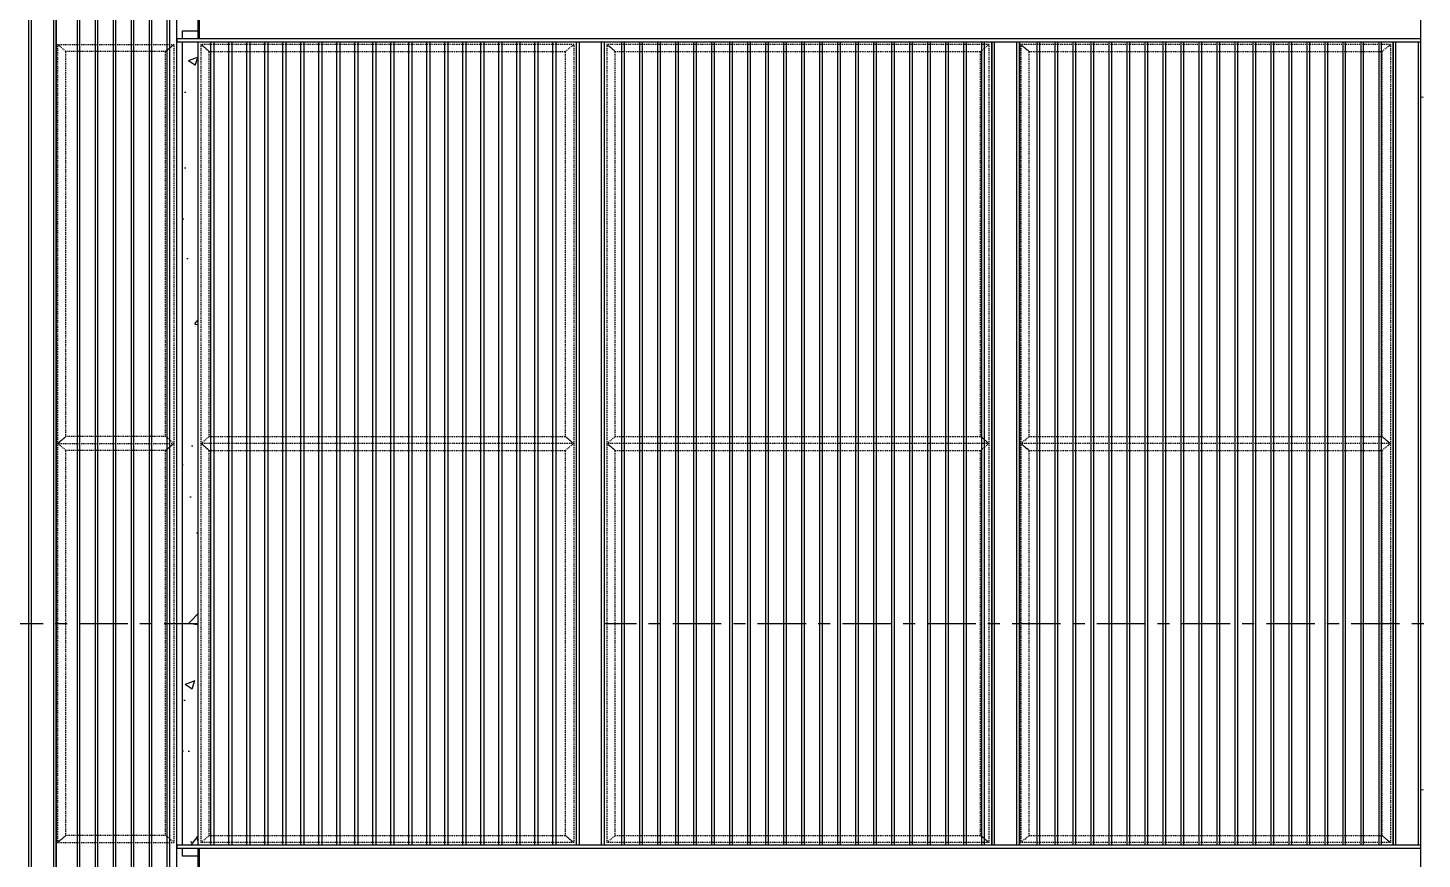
# Model space of a CAD drawing. Header units: millimetres. Extents: x 3774 to 718460, y -768339 to 192544.
# Drawn here: x 442899 to 447935, y -725317 to -722317 of the extents above; entities that cross this region are included whole.
import ezdxf
from ezdxf.xclip import XClip

# ---------------------------------------------------------------- set-up
doc = ezdxf.new("R2010")
doc.units = ezdxf.units.MM
doc.header["$XCLIPFRAME"] = 0
doc.set_wipeout_variables(frame=1)
for name, pattern in [('TA_GL_000.70000', [1.925, 0.7, -0.175, 0.175, -0.175, 0.7]), ('TA_HL_001.00000', [6.5, 3.55, -2.95]), ('XKITLINE00', [0]), ('XKITLINE02', [4, 2, -2])]:
    doc.linetypes.add(name, pattern=pattern)
for name, color, linetype in [('000 - 0_SYM_DWG_GRIDLINE_MAIN_COLOR_251', 7, 'Continuous'), ('000 - CONCRETE_COL_HATCH_', 7, 'Continuous'), ('000 - CONCRETE_COL_SUB_COLOR_1', 7, 'Continuous'), ('010 - ASPG_EXTR_MAIN_COLOR_2', 7, 'Continuous'), ('010 - ASPG_EXTR_WIPEOUT_', 7, 'Continuous'), ('010 - ASPG_FRAMING_MAIN_COLOR_1', 7, 'Continuous'), ('010 - ASPG_FRAMING_MAIN_COLOR_2', 7, 'Continuous'), ('010 - ASPG_FRAMING_SUB_COLOR_2', 7, 'Continuous'), ('010 - ASPG_FRAMING_SUB_COLOR_3', 7, 'Continuous'), ('010 - ASPG_FRAMING_WIPEOUT_', 7, 'Continuous')]:
    doc.layers.add(name, color=color, linetype=linetype)
doc.layers.add('Bolt', color=7, linetype='Continuous', lineweight=0)
doc.layers.add('Part', color=7, linetype='Continuous', lineweight=0)
doc.styles.add('TA', font='', dxfattribs={"height": 4.5})
doc.styles.get('TA').set_extended_font_data('Cordia New')

# ---------------------------------------------------------------- blocks, each defined once
blk = doc.blocks.new('*A6193501')
at = {"layer": 'Part', "color": 7, "linetype": 'XKITLINE00', "lineweight": 0}
blk.add_line((2179.569525, -87.253462), (2328.969438, -87.253462), dxfattribs=at)
blk = doc.blocks.new('*A13134195')
at = {"layer": 'Part', "color": 7, "linetype": 'XKITLINE00', "lineweight": 0}
for q in [(2331.369518, -82.453462), (2363.435963, -86.453462)]:
    blk.add_line((2331.369518, -86.453462), q, dxfattribs=at)
blk = doc.blocks.new('*A13264208')
at = {"layer": 'Part', "color": 7, "linetype": 'XKITLINE00', "lineweight": 0}
for p, q in [((2363.049523, -106.453462), (2363.435963, -106.453462)), ((2363.049523, -110.453462), (2363.049523, -106.453462))]:
    blk.add_line(p, q, dxfattribs=at)
blk = doc.blocks.new('*A13304212')
at = {"layer": 'Part', "color": 7, "linetype": 'XKITLINE00', "lineweight": 0}
for p, q in [((2335.769518, -86.773462), (2334.969518, -86.773462)), ((2334.969518, -92.053462), (2334.969518, -86.773462)), ((2335.769518, -92.053462), (2335.769518, -86.773462)), ((2334.969518, -104.053462), (2334.969518, -92.621462)), ((2335.769518, -104.053462), (2335.769518, -92.621462)), ((2334.969518, -116.053462), (2334.969518, -104.621462)), ((2335.769518, -116.053462), (2335.769518, -104.621462)), ((2334.969518, -128.053462), (2334.969518, -116.621462)), ((2335.769518, -128.053462), (2335.769518, -116.621462)), ((2334.969518, -130.133462), (2334.969518, -128.621462)), ((2335.769518, -130.133462), (2335.769518, -128.621462)), ((2334.969518, -130.133462), (2335.769518, -130.133462))]:
    blk.add_line(p, q, dxfattribs=at)
blk = doc.blocks.new('*A13314213')
at = {"layer": 'Part', "color": 7, "linetype": 'XKITLINE00', "lineweight": 0}
for p, q in [((2359.449603, -86.773462), (2358.649603, -86.773462)), ((2358.649603, -92.053462), (2358.649603, -86.773462)), ((2359.449603, -92.053462), (2359.449603, -86.773462)), ((2358.649603, -104.053462), (2358.649603, -92.621462)), ((2359.449603, -104.053462), (2359.449603, -92.621462)), ((2358.649603, -116.053462), (2358.649603, -104.621462)), ((2359.449603, -116.053462), (2359.449603, -104.621462)), ((2358.649603, -128.053462), (2358.649603, -116.621462)), ((2359.449603, -128.053462), (2359.449603, -116.621462)), ((2358.649603, -130.133462), (2358.649603, -128.621462)), ((2359.449603, -130.133462), (2359.449603, -128.621462)), ((2358.649603, -130.133462), (2359.449603, -130.133462))]:
    blk.add_line(p, q, dxfattribs=at)
blk = doc.blocks.new('*A13324214')
at = {"layer": 'Part', "color": 7, "linetype": 'XKITLINE00', "lineweight": 0}
for p, q in [((2326.969603, -87.573462), (2326.169603, -87.573462)), ((2326.169603, -92.053462), (2326.169603, -87.573462)), ((2326.969603, -92.053462), (2326.969603, -87.573462)), ((2326.169603, -104.053462), (2326.169603, -92.621462)), ((2326.969603, -104.053462), (2326.969603, -92.621462)), ((2326.169603, -116.053462), (2326.169603, -104.621462)), ((2326.969603, -116.053462), (2326.969603, -104.621462)), ((2326.169603, -124.133462), (2326.169603, -116.621462)), ((2326.969603, -124.133462), (2326.969603, -116.621462)), ((2326.169603, -124.133462), (2326.969603, -124.133462))]:
    blk.add_line(p, q, dxfattribs=at)
blk = doc.blocks.new('*A13374219')
at = {"layer": 'Part', "color": 7, "linetype": 'XKITLINE00', "lineweight": 0}
for p, q in [((2328.969518, -124.453462), (2328.969518, -78.053462)), ((2328.969518, -78.053462), (2331.369518, -78.053462)), ((2331.369518, -124.453462), (2331.369518, -78.053462)), ((2328.969518, -124.453462), (2331.369518, -124.453462))]:
    blk.add_line(p, q, dxfattribs=at)
blk = doc.blocks.new('*A13384220')
at = {"layer": 'Part', "color": 7, "linetype": 'XKITLINE00', "lineweight": 0}
for p, q in [((2363.049523, -124.453462), (2363.049523, -78.053462)), ((2363.049523, -78.053462), (2363.435963, -78.053462)), ((2365.449523, -84.533462), (2365.449523, -84.373462)), ((2365.449523, -108.533462), (2365.449523, -108.373462)), ((2363.049523, -124.453462), (2363.435963, -124.453462))]:
    blk.add_line(p, q, dxfattribs=at)
blk = doc.blocks.new('*A13664248')
at = {"layer": 'Bolt', "color": 7, "linetype": 'XKITLINE00', "lineweight": 0}
for p, q in [((2330.257525, -87.773462), (2330.332117, -87.773462)), ((2330.369525, -87.661462), (2330.369525, -87.736054)), ((2330.369525, -87.885462), (2330.369525, -87.81087)), ((2330.481525, -87.773462), (2330.406933, -87.773462))]:
    blk.add_line(p, q, dxfattribs=at)
blk = doc.blocks.new('*A13674249')
at = {"layer": 'Bolt', "color": 7, "linetype": 'XKITLINE02', "lineweight": 0}
for p, q in [((2326.482243, -87.773462), (2326.825603, -87.773462)), ((2326.545603, -87.717462), (2326.593603, -87.717462)), ((2326.545603, -87.829462), (2326.593603, -87.829462)), ((2326.593603, -87.717462), (2326.633603, -87.717462)), ((2326.593603, -87.829462), (2326.633603, -87.829462))]:
    blk.add_line(p, q, dxfattribs=at)
blk = doc.blocks.new('*A13694251')
at = {"layer": 'Bolt', "color": 7, "linetype": 'XKITLINE00', "lineweight": 0}
for p, q in [((2330.257526, -87.773462), (2330.332118, -87.773462)), ((2330.369526, -87.661462), (2330.369526, -87.736054)), ((2330.369526, -87.885462), (2330.369526, -87.81087)), ((2330.481526, -87.773462), (2330.406934, -87.773462))]:
    blk.add_line(p, q, dxfattribs=at)
blk = doc.blocks.new('*A14524334')
at = {"layer": 'Part', "color": 7, "linetype": 'XKITLINE00', "lineweight": 0}
for p, q in [((2328.809518, -104.053462), (2288.969552, -104.053462)), ((2288.969552, -104.573462), (2288.969552, -104.053462)), ((2328.809518, -104.573462), (2328.809518, -104.053462)), ((2328.809518, -104.573462), (2288.969552, -104.573462))]:
    blk.add_line(p, q, dxfattribs=at)
blk = doc.blocks.new('*A14534335')
at = {"layer": 'Part', "color": 7, "linetype": 'XKITLINE00', "lineweight": 0}
for p, q in [((2326.545603, -105.421462), (2326.545603, -104.621462)), ((2326.545603, -104.621462), (2326.593603, -104.621462)), ((2326.593603, -105.421462), (2326.593603, -104.621462)), ((2326.545603, -104.861462), (2326.593603, -104.861462)), ((2326.545603, -105.421462), (2326.593603, -105.421462))]:
    blk.add_line(p, q, dxfattribs=at)
blk = doc.blocks.new('*A14564338')
at = {"layer": 'Part', "color": 7, "linetype": 'XKITLINE00', "lineweight": 0}
for p, q in [((2328.809518, -92.053462), (2288.969552, -92.053462)), ((2288.969552, -92.573462), (2288.969552, -92.053462)), ((2328.809518, -92.573462), (2328.809518, -92.053462)), ((2328.809518, -92.573462), (2288.969552, -92.573462))]:
    blk.add_line(p, q, dxfattribs=at)
blk = doc.blocks.new('*A14574339')
at = {"layer": 'Part', "color": 7, "linetype": 'XKITLINE00', "lineweight": 0}
for p, q in [((2326.169603, -92.573462), (2326.169603, -92.621462)), ((2326.169603, -92.621462), (2326.969603, -92.621462)), ((2326.969603, -92.621462), (2326.969603, -92.573462))]:
    blk.add_line(p, q, dxfattribs=at)
blk = doc.blocks.new('*A14584340')
at = {"layer": 'Part', "color": 7, "linetype": 'XKITLINE00', "lineweight": 0}
for p, q in [((2326.545603, -93.421462), (2326.545603, -92.621462)), ((2326.545603, -92.621462), (2326.593603, -92.621462)), ((2326.593603, -93.421462), (2326.593603, -92.621462)), ((2326.545603, -92.861462), (2326.593603, -92.861462)), ((2326.545603, -93.421462), (2326.593603, -93.421462))]:
    blk.add_line(p, q, dxfattribs=at)
blk = doc.blocks.new('*A14774359')
at = {"layer": 'Bolt', "color": 7, "linetype": 'XKITLINE00', "lineweight": 0}
for p, q in [((2330.257525, -106.973462), (2330.332117, -106.973462)), ((2330.369525, -106.861462), (2330.369525, -106.936054)), ((2330.369525, -107.085462), (2330.369525, -107.01087)), ((2330.481525, -106.973462), (2330.406933, -106.973462))]:
    blk.add_line(p, q, dxfattribs=at)
blk = doc.blocks.new('*A14784360')
at = {"layer": 'Bolt', "color": 7, "linetype": 'XKITLINE02', "lineweight": 0}
for p, q in [((2330.193525, -106.613462), (2330.193525, -106.693462)), ((2330.193525, -106.613462), (2330.193525, -106.693462)), ((2330.369525, -106.550102), (2330.369525, -106.893462)), ((2330.369525, -106.550102), (2330.369525, -106.893462)), ((2330.545525, -106.613462), (2330.545525, -106.693462)), ((2330.545525, -106.613462), (2330.545525, -106.693462))]:
    blk.add_line(p, q, dxfattribs=at)
blk = doc.blocks.new('*A14794361')
at = {"layer": 'Bolt'}
for points in [[(2326.274, -104.573), (2326.274, -104.525), (2326.386, -104.525), (2326.386, -104.573)], [(2326.274, -104.621), (2326.274, -104.573), (2326.386, -104.573), (2326.386, -104.621)], [(2326.754, -104.573), (2326.754, -104.525), (2326.866, -104.525), (2326.866, -104.573)], [(2326.754, -104.621), (2326.754, -104.573), (2326.866, -104.573), (2326.866, -104.621)]]:
    blk.add_hatch(color=7, dxfattribs=at).paths.add_polyline_path(points, flags=17)
at = {"layer": 'Bolt', "color": 7, "linetype": 'XKITLINE00', "lineweight": 0}
for p, q in [((2326.33, -104.685), (2326.33, -104.341)), ((2326.81, -104.685), (2326.81, -104.341)), ((2326.274, -104.573), (2326.274, -104.525)), ((2326.274, -104.621), (2326.274, -104.573)), ((2326.386, -104.573), (2326.386, -104.525)), ((2326.386, -104.621), (2326.386, -104.573)), ((2326.754, -104.573), (2326.754, -104.525)), ((2326.754, -104.621), (2326.754, -104.573)), ((2326.866, -104.573), (2326.866, -104.525)), ((2326.866, -104.621), (2326.866, -104.573))]:
    blk.add_line(p, q, dxfattribs=at)
blk = doc.blocks.new('*A14814363')
at = {"layer": 'Bolt', "color": 7, "linetype": 'XKITLINE02', "lineweight": 0}
for p, q in [((2330.193526, -106.613462), (2330.193526, -106.693462)), ((2330.193526, -106.613462), (2330.193526, -106.693462)), ((2330.369526, -106.550102), (2330.369526, -106.893462)), ((2330.369526, -106.550102), (2330.369526, -106.893462)), ((2330.545526, -106.613462), (2330.545526, -106.693462)), ((2330.545526, -106.613462), (2330.545526, -106.693462))]:
    blk.add_line(p, q, dxfattribs=at)
blk = doc.blocks.new('*A14824364')
at = {"layer": 'Bolt', "color": 7, "linetype": 'XKITLINE00', "lineweight": 0}
for p, q in [((2330.257526, -106.973462), (2330.332118, -106.973462)), ((2330.369526, -106.861462), (2330.369526, -106.936054)), ((2330.369526, -107.085462), (2330.369526, -107.01087)), ((2330.481526, -106.973462), (2330.406934, -106.973462))]:
    blk.add_line(p, q, dxfattribs=at)
blk = doc.blocks.new('*A14834365')
at = {"layer": 'Bolt', "color": 7, "linetype": 'XKITLINE00', "lineweight": 0}
for p, q in [((2330.369525, -101.021462), (2330.369525, -101.096054)), ((2330.257525, -101.133462), (2330.332117, -101.133462)), ((2330.369525, -101.245462), (2330.369525, -101.17087)), ((2330.481525, -101.133462), (2330.406933, -101.133462))]:
    blk.add_line(p, q, dxfattribs=at)
blk = doc.blocks.new('*A14844366')
at = {"layer": 'Bolt', "color": 7, "linetype": 'XKITLINE02', "lineweight": 0}
for p, q in [((2330.193525, -101.493462), (2330.193525, -101.413462)), ((2330.193525, -101.493462), (2330.193525, -101.413462)), ((2330.369525, -101.556822), (2330.369525, -101.213462)), ((2330.369525, -101.556822), (2330.369525, -101.213462)), ((2330.545525, -101.493462), (2330.545525, -101.413462)), ((2330.545525, -101.493462), (2330.545525, -101.413462))]:
    blk.add_line(p, q, dxfattribs=at)
blk = doc.blocks.new('*A14854367')
at = {"layer": 'Bolt', "color": 7, "linetype": 'XKITLINE02', "lineweight": 0}
for p, q in [((2329.313525, -92.621462), (2329.313525, -92.573462)), ((2329.313525, -92.621462), (2329.313525, -92.573462)), ((2329.433525, -92.573462), (2329.433525, -92.525462)), ((2329.433525, -92.573462), (2329.433525, -92.525462)), ((2329.489525, -92.684822), (2329.489525, -92.341462)), ((2329.489525, -92.684822), (2329.489525, -92.341462)), ((2329.545525, -92.573462), (2329.545525, -92.525462)), ((2329.545525, -92.573462), (2329.545525, -92.525462)), ((2329.665525, -92.621462), (2329.665525, -92.573462)), ((2329.665525, -92.621462), (2329.665525, -92.573462))]:
    blk.add_line(p, q, dxfattribs=at)
blk = doc.blocks.new('*A14864368')
at = {"layer": 'Bolt'}
for points in [[(2326.274, -92.573), (2326.274, -92.525), (2326.386, -92.525), (2326.386, -92.573)], [(2326.274, -92.621), (2326.274, -92.573), (2326.386, -92.573), (2326.386, -92.621)], [(2326.754, -92.573), (2326.754, -92.525), (2326.866, -92.525), (2326.866, -92.573)], [(2326.754, -92.621), (2326.754, -92.573), (2326.866, -92.573), (2326.866, -92.621)]]:
    blk.add_hatch(color=7, dxfattribs=at).paths.add_polyline_path(points, flags=17)
at = {"layer": 'Bolt', "color": 7, "linetype": 'XKITLINE00', "lineweight": 0}
for p, q in [((2326.274, -92.573), (2326.274, -92.525)), ((2326.274, -92.621), (2326.274, -92.573)), ((2326.33, -92.685), (2326.33, -92.341)), ((2326.386, -92.573), (2326.386, -92.525)), ((2326.386, -92.621), (2326.386, -92.573)), ((2326.754, -92.573), (2326.754, -92.525)), ((2326.754, -92.621), (2326.754, -92.573)), ((2326.81, -92.685), (2326.81, -92.341)), ((2326.866, -92.573), (2326.866, -92.525)), ((2326.866, -92.621), (2326.866, -92.573))]:
    blk.add_line(p, q, dxfattribs=at)
blk = doc.blocks.new('*A14884370')
at = {"layer": 'Bolt', "color": 7, "linetype": 'XKITLINE00', "lineweight": 0}
for p, q in [((2330.369526, -101.021462), (2330.369526, -101.096054)), ((2330.257526, -101.133462), (2330.332118, -101.133462)), ((2330.369526, -101.245462), (2330.369526, -101.17087)), ((2330.481526, -101.133462), (2330.406934, -101.133462))]:
    blk.add_line(p, q, dxfattribs=at)
blk = doc.blocks.new('*A14894371')
at = {"layer": 'Bolt', "color": 7, "linetype": 'XKITLINE02', "lineweight": 0}
for p, q in [((2330.193526, -101.493462), (2330.193526, -101.413462)), ((2330.193526, -101.493462), (2330.193526, -101.413462)), ((2330.369526, -101.556822), (2330.369526, -101.213462)), ((2330.369526, -101.556822), (2330.369526, -101.213462)), ((2330.545526, -101.493462), (2330.545526, -101.413462)), ((2330.545526, -101.493462), (2330.545526, -101.413462))]:
    blk.add_line(p, q, dxfattribs=at)
blk = doc.blocks.new('*A14904372')
at = {"layer": 'Bolt', "color": 7, "linetype": 'XKITLINE02', "lineweight": 0}
for p, q in [((2329.313522, -92.621462), (2329.313522, -92.573462)), ((2329.313522, -92.621462), (2329.313522, -92.573462)), ((2329.433522, -92.573462), (2329.433522, -92.525462)), ((2329.433522, -92.573462), (2329.433522, -92.525462)), ((2329.489522, -92.684822), (2329.489522, -92.341462)), ((2329.489522, -92.684822), (2329.489522, -92.341462)), ((2329.545522, -92.573462), (2329.545522, -92.525462)), ((2329.545522, -92.573462), (2329.545522, -92.525462)), ((2329.665522, -92.621462), (2329.665522, -92.573462)), ((2329.665522, -92.621462), (2329.665522, -92.573462))]:
    blk.add_line(p, q, dxfattribs=at)
blk = doc.blocks.new('*A15034385')
at = {"layer": 'Part', "color": 7, "linetype": 'XKITLINE00', "lineweight": 0}
for p, q in [((2326.169603, -104.573462), (2326.169603, -104.621462)), ((2326.169603, -104.621462), (2326.969603, -104.621462)), ((2326.969603, -104.621462), (2326.969603, -104.573462))]:
    blk.add_line(p, q, dxfattribs=at)
blk = doc.blocks.new('*A15074389')
at = {"layer": 'Part', "color": 7, "linetype": 'XKITLINE00', "lineweight": 0}
for p, q in [((2362.889518, -104.053462), (2331.529518, -104.053462)), ((2331.529518, -104.573462), (2331.529518, -104.053462)), ((2362.889518, -104.573462), (2362.889518, -104.053462)), ((2362.889518, -104.573462), (2331.529518, -104.573462))]:
    blk.add_line(p, q, dxfattribs=at)
blk = doc.blocks.new('*A15084390')
at = {"layer": 'Part', "color": 7, "linetype": 'XKITLINE00', "lineweight": 0}
for p, q in [((2358.649603, -104.573462), (2358.649603, -104.621462)), ((2358.649603, -104.621462), (2359.449603, -104.621462)), ((2359.449603, -104.621462), (2359.449603, -104.573462))]:
    blk.add_line(p, q, dxfattribs=at)
blk = doc.blocks.new('*A15094391')
at = {"layer": 'Part', "color": 7, "linetype": 'XKITLINE00', "lineweight": 0}
for p, q in [((2359.025603, -105.421462), (2359.025603, -104.621462)), ((2359.025603, -104.621462), (2359.073603, -104.621462)), ((2359.073603, -105.421462), (2359.073603, -104.621462)), ((2359.025603, -104.861462), (2359.073603, -104.861462)), ((2359.025603, -105.421462), (2359.073603, -105.421462))]:
    blk.add_line(p, q, dxfattribs=at)
blk = doc.blocks.new('*A15104392')
at = {"layer": 'Part', "color": 7, "linetype": 'XKITLINE00', "lineweight": 0}
for p, q in [((2335.345518, -105.421462), (2335.345518, -104.621462)), ((2335.345518, -104.621462), (2335.393518, -104.621462)), ((2335.393518, -105.421462), (2335.393518, -104.621462)), ((2335.345518, -104.861462), (2335.393518, -104.861462)), ((2335.345518, -105.421462), (2335.393518, -105.421462))]:
    blk.add_line(p, q, dxfattribs=at)
blk = doc.blocks.new('*A15114393')
at = {"layer": 'Part', "color": 7, "linetype": 'XKITLINE00', "lineweight": 0}
for p, q in [((2334.969518, -104.573462), (2334.969518, -104.621462)), ((2334.969518, -104.621462), (2335.769518, -104.621462)), ((2335.769518, -104.621462), (2335.769518, -104.573462))]:
    blk.add_line(p, q, dxfattribs=at)
blk = doc.blocks.new('*A15124394')
at = {"layer": 'Part', "color": 7, "linetype": 'XKITLINE00', "lineweight": 0}
for p, q in [((2362.889518, -92.053462), (2331.529518, -92.053462)), ((2331.529518, -92.573462), (2331.529518, -92.053462)), ((2362.889518, -92.573462), (2362.889518, -92.053462)), ((2362.889518, -92.573462), (2331.529518, -92.573462))]:
    blk.add_line(p, q, dxfattribs=at)
blk = doc.blocks.new('*A15134395')
at = {"layer": 'Part', "color": 7, "linetype": 'XKITLINE00', "lineweight": 0}
for p, q in [((2358.649603, -92.573462), (2358.649603, -92.621462)), ((2358.649603, -92.621462), (2359.449603, -92.621462)), ((2359.449603, -92.621462), (2359.449603, -92.573462))]:
    blk.add_line(p, q, dxfattribs=at)
blk = doc.blocks.new('*A15144396')
at = {"layer": 'Part', "color": 7, "linetype": 'XKITLINE00', "lineweight": 0}
for p, q in [((2359.025603, -93.421462), (2359.025603, -92.621462)), ((2359.025603, -92.621462), (2359.073603, -92.621462)), ((2359.073603, -93.421462), (2359.073603, -92.621462)), ((2359.025603, -92.861462), (2359.073603, -92.861462)), ((2359.025603, -93.421462), (2359.073603, -93.421462))]:
    blk.add_line(p, q, dxfattribs=at)
blk = doc.blocks.new('*A15154397')
at = {"layer": 'Part', "color": 7, "linetype": 'XKITLINE00', "lineweight": 0}
for p, q in [((2334.969518, -92.573462), (2334.969518, -92.621462)), ((2334.969518, -92.621462), (2335.769518, -92.621462)), ((2335.769518, -92.621462), (2335.769518, -92.573462))]:
    blk.add_line(p, q, dxfattribs=at)
blk = doc.blocks.new('*A15164398')
at = {"layer": 'Part', "color": 7, "linetype": 'XKITLINE00', "lineweight": 0}
for p, q in [((2335.345518, -93.421462), (2335.345518, -92.621462)), ((2335.345518, -92.621462), (2335.393518, -92.621462)), ((2335.393518, -93.421462), (2335.393518, -92.621462)), ((2335.345518, -92.861462), (2335.393518, -92.861462)), ((2335.345518, -93.421462), (2335.393518, -93.421462))]:
    blk.add_line(p, q, dxfattribs=at)
blk = doc.blocks.new('*A15284410')
at = {"layer": 'Bolt'}
for points in [[(2358.754, -104.573), (2358.754, -104.525), (2358.866, -104.525), (2358.866, -104.573)], [(2358.754, -104.621), (2358.754, -104.573), (2358.866, -104.573), (2358.866, -104.621)], [(2359.234, -104.573), (2359.234, -104.525), (2359.346, -104.525), (2359.346, -104.573)], [(2359.234, -104.621), (2359.234, -104.573), (2359.346, -104.573), (2359.346, -104.621)]]:
    blk.add_hatch(color=7, dxfattribs=at).paths.add_polyline_path(points, flags=17)
at = {"layer": 'Bolt', "color": 7, "linetype": 'XKITLINE00', "lineweight": 0}
for p, q in [((2358.81, -104.685), (2358.81, -104.341)), ((2359.29, -104.685), (2359.29, -104.341)), ((2358.754, -104.573), (2358.754, -104.525)), ((2358.754, -104.621), (2358.754, -104.573)), ((2358.866, -104.573), (2358.866, -104.525)), ((2358.866, -104.621), (2358.866, -104.573)), ((2359.234, -104.573), (2359.234, -104.525)), ((2359.234, -104.621), (2359.234, -104.573)), ((2359.346, -104.573), (2359.346, -104.525)), ((2359.346, -104.621), (2359.346, -104.573))]:
    blk.add_line(p, q, dxfattribs=at)
blk = doc.blocks.new('*A15294411')
at = {"layer": 'Bolt'}
for points in [[(2335.074, -104.573), (2335.074, -104.525), (2335.186, -104.525), (2335.186, -104.573)], [(2335.074, -104.621), (2335.074, -104.573), (2335.186, -104.573), (2335.186, -104.621)], [(2335.554, -104.573), (2335.554, -104.525), (2335.666, -104.525), (2335.666, -104.573)], [(2335.554, -104.621), (2335.554, -104.573), (2335.666, -104.573), (2335.666, -104.621)]]:
    blk.add_hatch(color=7, dxfattribs=at).paths.add_polyline_path(points, flags=17)
at = {"layer": 'Bolt', "color": 7, "linetype": 'XKITLINE00', "lineweight": 0}
for p, q in [((2335.13, -104.685), (2335.13, -104.341)), ((2335.61, -104.685), (2335.61, -104.341)), ((2335.074, -104.573), (2335.074, -104.525)), ((2335.074, -104.621), (2335.074, -104.573)), ((2335.186, -104.573), (2335.186, -104.525)), ((2335.186, -104.621), (2335.186, -104.573)), ((2335.554, -104.573), (2335.554, -104.525)), ((2335.554, -104.621), (2335.554, -104.573)), ((2335.666, -104.573), (2335.666, -104.525)), ((2335.666, -104.621), (2335.666, -104.573))]:
    blk.add_line(p, q, dxfattribs=at)
blk = doc.blocks.new('*A15304412')
at = {"layer": 'Bolt'}
for points in [[(2358.754, -92.573), (2358.754, -92.525), (2358.866, -92.525), (2358.866, -92.573)], [(2358.754, -92.621), (2358.754, -92.573), (2358.866, -92.573), (2358.866, -92.621)], [(2359.234, -92.573), (2359.234, -92.525), (2359.346, -92.525), (2359.346, -92.573)], [(2359.234, -92.621), (2359.234, -92.573), (2359.346, -92.573), (2359.346, -92.621)]]:
    blk.add_hatch(color=7, dxfattribs=at).paths.add_polyline_path(points, flags=17)
at = {"layer": 'Bolt', "color": 7, "linetype": 'XKITLINE00', "lineweight": 0}
for p, q in [((2358.754, -92.573), (2358.754, -92.525)), ((2358.754, -92.621), (2358.754, -92.573)), ((2358.81, -92.685), (2358.81, -92.341)), ((2358.866, -92.573), (2358.866, -92.525)), ((2358.866, -92.621), (2358.866, -92.573)), ((2359.234, -92.573), (2359.234, -92.525)), ((2359.234, -92.621), (2359.234, -92.573)), ((2359.29, -92.685), (2359.29, -92.341)), ((2359.346, -92.573), (2359.346, -92.525)), ((2359.346, -92.621), (2359.346, -92.573))]:
    blk.add_line(p, q, dxfattribs=at)
blk = doc.blocks.new('*A15314413')
at = {"layer": 'Bolt'}
for points in [[(2335.074, -92.573), (2335.074, -92.525), (2335.186, -92.525), (2335.186, -92.573)], [(2335.074, -92.621), (2335.074, -92.573), (2335.186, -92.573), (2335.186, -92.621)], [(2335.554, -92.573), (2335.554, -92.525), (2335.666, -92.525), (2335.666, -92.573)], [(2335.554, -92.621), (2335.554, -92.573), (2335.666, -92.573), (2335.666, -92.621)]]:
    blk.add_hatch(color=7, dxfattribs=at).paths.add_polyline_path(points, flags=17)
at = {"layer": 'Bolt', "color": 7, "linetype": 'XKITLINE00', "lineweight": 0}
for p, q in [((2335.074, -92.573), (2335.074, -92.525)), ((2335.074, -92.621), (2335.074, -92.573)), ((2335.13, -92.685), (2335.13, -92.341)), ((2335.186, -92.573), (2335.186, -92.525)), ((2335.186, -92.621), (2335.186, -92.573)), ((2335.554, -92.573), (2335.554, -92.525)), ((2335.554, -92.621), (2335.554, -92.573)), ((2335.61, -92.685), (2335.61, -92.341)), ((2335.666, -92.573), (2335.666, -92.525)), ((2335.666, -92.621), (2335.666, -92.573))]:
    blk.add_line(p, q, dxfattribs=at)
blk = doc.blocks.new('*A15924474')
at = {"layer": 'Part', "color": 7, "linetype": 'XKITLINE00', "lineweight": 0}
blk.add_line((2328.969438, -87.253462), (2328.969438, -82.453462), dxfattribs=at)
blk = doc.blocks.new('*A15954477')
at = {"layer": 'Part', "color": 7, "linetype": 'XKITLINE00', "lineweight": 0}
for p, q in [((2326.593603, -87.573462), (2326.593603, -87.493462)), ((2326.633603, -87.573462), (2326.633603, -87.533462)), ((2326.633603, -87.533462), (2327.073603, -87.533462)), ((2327.073603, -87.533462), (2327.073603, -87.493462))]:
    blk.add_line(p, q, dxfattribs=at)
blk = doc.blocks.new('*A15964478')
at = {"layer": 'Part', "color": 7, "linetype": 'XKITLINE00', "lineweight": 0}
for p, q in [((2325.689603, -87.413462), (2325.529603, -87.253462)), ((2327.449603, -87.413462), (2325.689603, -87.413462)), ((2327.609603, -87.253462), (2327.449603, -87.413462))]:
    blk.add_line(p, q, dxfattribs=at)
blk = doc.blocks.new('*A15974479')
at = {"layer": 'Part', "color": 7, "linetype": 'XKITLINE00', "lineweight": 0}
for p, q in [((2325.689603, -87.493462), (2325.689603, -87.413462)), ((2325.689603, -87.413462), (2327.449603, -87.413462)), ((2327.449603, -87.493462), (2327.449603, -87.413462)), ((2325.689603, -87.493462), (2327.449603, -87.493462))]:
    blk.add_line(p, q, dxfattribs=at)
blk = doc.blocks.new('*A16234505')
at = {"layer": 'Bolt', "color": 7, "linetype": 'XKITLINE02', "lineweight": 0}
for p, q in [((2330.193525, -87.413462), (2330.193525, -87.493462)), ((2330.193525, -87.413462), (2330.193525, -87.493462)), ((2330.369525, -87.350102), (2330.369525, -87.693462)), ((2330.369525, -87.350102), (2330.369525, -87.693462)), ((2330.545525, -87.413462), (2330.545525, -87.493462)), ((2330.545525, -87.413462), (2330.545525, -87.493462))]:
    blk.add_line(p, q, dxfattribs=at)
blk = doc.blocks.new('*A16244506')
at = {"layer": 'Bolt'}
for points in [[(2325.986, -87.413), (2325.986, -87.493), (2325.874, -87.493), (2325.874, -87.413)], [(2327.266, -87.413), (2327.266, -87.493), (2327.154, -87.493), (2327.154, -87.413)]]:
    blk.add_hatch(color=7, dxfattribs=at).paths.add_polyline_path(points, flags=17)
at = {"layer": 'Bolt', "color": 7, "linetype": 'XKITLINE00', "lineweight": 0}
for p, q in [((2325.874, -87.413), (2325.874, -87.493)), ((2325.93, -87.35), (2325.93, -87.693)), ((2325.986, -87.413), (2325.986, -87.493)), ((2327.154, -87.413), (2327.154, -87.493)), ((2327.21, -87.35), (2327.21, -87.693)), ((2327.266, -87.413), (2327.266, -87.493))]:
    blk.add_line(p, q, dxfattribs=at)
blk = doc.blocks.new('*A16264508')
at = {"layer": 'Bolt', "color": 7, "linetype": 'XKITLINE02', "lineweight": 0}
for p, q in [((2330.193526, -87.413462), (2330.193526, -87.493462)), ((2330.193526, -87.413462), (2330.193526, -87.493462)), ((2330.369526, -87.350102), (2330.369526, -87.693462)), ((2330.369526, -87.350102), (2330.369526, -87.693462)), ((2330.545526, -87.413462), (2330.545526, -87.493462)), ((2330.545526, -87.413462), (2330.545526, -87.493462))]:
    blk.add_line(p, q, dxfattribs=at)
blk = doc.blocks.new('*A16624544')
at = {"layer": 'Part', "color": 7, "linetype": 'XKITLINE00', "lineweight": 0}
for p, q in [((2359.073603, -86.773462), (2359.073603, -86.693462)), ((2359.113603, -86.773462), (2359.113603, -86.733462)), ((2359.113603, -86.733462), (2359.553603, -86.733462)), ((2359.553603, -86.733462), (2359.553603, -86.693462))]:
    blk.add_line(p, q, dxfattribs=at)
blk = doc.blocks.new('*A16634545')
at = {"layer": 'Part', "color": 7, "linetype": 'XKITLINE00', "lineweight": 0}
for p, q in [((2358.169603, -86.613462), (2358.009603, -86.453462)), ((2359.929603, -86.613462), (2358.169603, -86.613462)), ((2360.089603, -86.453462), (2359.929603, -86.613462))]:
    blk.add_line(p, q, dxfattribs=at)
blk = doc.blocks.new('*A16644546')
at = {"layer": 'Part', "color": 7, "linetype": 'XKITLINE00', "lineweight": 0}
for p, q in [((2358.169603, -86.693462), (2358.169603, -86.613462)), ((2358.169603, -86.613462), (2359.929603, -86.613462)), ((2359.929603, -86.693462), (2359.929603, -86.613462)), ((2358.169603, -86.693462), (2359.929603, -86.693462))]:
    blk.add_line(p, q, dxfattribs=at)
blk = doc.blocks.new('*A16654547')
at = {"layer": 'Part', "color": 7, "linetype": 'XKITLINE00', "lineweight": 0}
for p, q in [((2335.393518, -86.773462), (2335.393518, -86.693462)), ((2335.433518, -86.773462), (2335.433518, -86.733462)), ((2335.433518, -86.733462), (2335.873518, -86.733462)), ((2335.873518, -86.733462), (2335.873518, -86.693462))]:
    blk.add_line(p, q, dxfattribs=at)
blk = doc.blocks.new('*A16664548')
at = {"layer": 'Part', "color": 7, "linetype": 'XKITLINE00', "lineweight": 0}
for p, q in [((2334.489518, -86.693462), (2334.489518, -86.613462)), ((2334.489518, -86.613462), (2336.249518, -86.613462)), ((2336.249518, -86.693462), (2336.249518, -86.613462)), ((2334.489518, -86.693462), (2336.249518, -86.693462))]:
    blk.add_line(p, q, dxfattribs=at)
blk = doc.blocks.new('*A16724554')
at = {"layer": 'Part', "color": 7, "linetype": 'XKITLINE00', "lineweight": 0}
for p, q in [((2334.489518, -86.613462), (2334.329518, -86.453462)), ((2336.249518, -86.613462), (2334.489518, -86.613462)), ((2336.409518, -86.453462), (2336.249518, -86.613462))]:
    blk.add_line(p, q, dxfattribs=at)
blk = doc.blocks.new('*A16824564')
at = {"layer": 'Bolt'}
for points in [[(2358.466, -86.613), (2358.466, -86.693), (2358.354, -86.693), (2358.354, -86.613)], [(2359.746, -86.613), (2359.746, -86.693), (2359.634, -86.693), (2359.634, -86.613)]]:
    blk.add_hatch(color=7, dxfattribs=at).paths.add_polyline_path(points, flags=17)
at = {"layer": 'Bolt', "color": 7, "linetype": 'XKITLINE00', "lineweight": 0}
for p, q in [((2358.354, -86.613), (2358.354, -86.693)), ((2358.41, -86.55), (2358.41, -86.893)), ((2358.466, -86.613), (2358.466, -86.693)), ((2359.634, -86.613), (2359.634, -86.693)), ((2359.69, -86.55), (2359.69, -86.893)), ((2359.746, -86.613), (2359.746, -86.693))]:
    blk.add_line(p, q, dxfattribs=at)
blk = doc.blocks.new('*A16834565')
at = {"layer": 'Bolt', "color": 7, "linetype": 'XKITLINE02', "lineweight": 0}
for p, q in [((2358.962243, -86.973462), (2359.305603, -86.973462)), ((2359.025603, -86.917462), (2359.073603, -86.917462)), ((2359.073603, -86.917462), (2359.113603, -86.917462)), ((2359.025603, -87.029462), (2359.073603, -87.029462)), ((2359.073603, -87.029462), (2359.113603, -87.029462))]:
    blk.add_line(p, q, dxfattribs=at)
blk = doc.blocks.new('*A16844566')
at = {"layer": 'Bolt'}
for points in [[(2334.786, -86.613), (2334.786, -86.693), (2334.674, -86.693), (2334.674, -86.613)], [(2336.066, -86.613), (2336.066, -86.693), (2335.954, -86.693), (2335.954, -86.613)]]:
    blk.add_hatch(color=7, dxfattribs=at).paths.add_polyline_path(points, flags=17)
at = {"layer": 'Bolt', "color": 7, "linetype": 'XKITLINE00', "lineweight": 0}
for p, q in [((2334.674, -86.613), (2334.674, -86.693)), ((2334.73, -86.55), (2334.73, -86.893)), ((2334.786, -86.613), (2334.786, -86.693)), ((2335.954, -86.613), (2335.954, -86.693)), ((2336.01, -86.55), (2336.01, -86.893)), ((2336.066, -86.613), (2336.066, -86.693))]:
    blk.add_line(p, q, dxfattribs=at)
blk = doc.blocks.new('*A16854567')
at = {"layer": 'Bolt', "color": 7, "linetype": 'XKITLINE02', "lineweight": 0}
for p, q in [((2335.282158, -86.973462), (2335.625518, -86.973462)), ((2335.345518, -86.917462), (2335.393518, -86.917462)), ((2335.393518, -86.917462), (2335.433518, -86.917462)), ((2335.345518, -87.029462), (2335.393518, -87.029462)), ((2335.393518, -87.029462), (2335.433518, -87.029462))]:
    blk.add_line(p, q, dxfattribs=at)
blk = doc.blocks.new('W-1-PP19-SE-ENT3_20260407-111149_PP19_ENT3_SE_ELE3')
at = {"color": 7, "lineweight": 0, "xscale": 125, "yscale": 125, "zscale": 125}
for name in ['*A13374219', '*A13384220', '*A6193501', '*A15924474', '*A13134195', '*A16724554', '*A16634545', '*A16664548', '*A16844566', '*A13304212', '*A16654547', '*A16644546', '*A16824564', '*A13314213', '*A16624544', '*A15964478', '*A16854567', '*A16834565', '*A15974479', '*A16244506', '*A13324214', '*A15954477', '*A16234505', '*A16264508', '*A13664248', '*A13694251', '*A13674249', '*A14564338', '*A15124394', '*A14864368', '*A14904372', '*A14854367', '*A15314413', '*A15304412', '*A14574339', '*A14584340', '*A15154397', '*A15164398', '*A15134395', '*A15144396', '*A14844366', '*A14894371', '*A14834365', '*A14884370', '*A14524334', '*A15074389', '*A15034385', '*A14794361', '*A15114393', '*A15294411', '*A15084390', '*A15284410', '*A14534335', '*A15104392', '*A15094391', '*A14784360', '*A14814363', '*A13264208', '*A14774359', '*A14824364']:
    blk.add_blockref(name, (-296446.190625, 122106.68275), dxfattribs=at)
blk = doc.blocks.new('*U5908')
at = {"layer": '000 - 0_SYM_DWG_GRIDLINE_MAIN_COLOR_251', "color": 7, "linetype": 'ByBlock', "ltscale": 5}
blk.add_line((10, 0), (-471.24, 0), dxfattribs=at)
at = {"color": 7, "style": 'TA', "flags": 1}
blk.add_attdef('LOCATION', (6, -6), '', height=4.5, rotation=270, dxfattribs=at)
blk = doc.blocks.new('W-1-PP19-SE-ENT3_20260407-142507PP19_ENT3_ELE1_DIMS_2')
at = {"layer": '000 - 0_SYM_DWG_GRIDLINE_MAIN_COLOR_251', "color": 7, "linetype": 'TA_GL_000.70000', "xscale": 50.00000000000003, "yscale": 50.00000000000003, "zscale": 50.00000000000003, "rotation": 180}
blk.add_blockref('*U5908', (-12415.2, 109400), dxfattribs=at)
blk = doc.blocks.new('*U6831')
at = {"color": 7}
blk.add_wipeout([(0, 0), (150, 0), (150, 2980), (0, 2980)], dxfattribs=at)
blk.add_lwpolyline([(0, 0), (150, 0), (150, 2980), (0, 2980)], close=True, dxfattribs=at)
blk = doc.blocks.new('A$C65995555')
at = {"layer": '000 - CONCRETE_COL_SUB_COLOR_1', "color": 7, "xscale": -1}
blk.add_blockref('*U6831', (-5348.5, 10300), dxfattribs=at)
at = {"layer": '000 - CONCRETE_COL_HATCH_'}
h = blk.add_hatch(dxfattribs=at)
h.set_pattern_fill('AR-CONC', scale=2)
h.set_pattern_definition([(50, (0, -6000), (364.3693, -31.878), [38.1, -419.1]), (355, (0, -6000), (-70.487, 382.114), [30.48, -335.281]), (100.4514, (30.36, -6002.66), (293.8825, 350.2355), [32.38, -356.1805]), (46.1842, (0, -5898.4), (542.158, -84.085), [57.15, -628.65]), (96.6356, (45.2, -5905.4), (474.808, 494.852), [48.57, -534.271]), (351.184, (0, -5898.4), (474.808, 494.852), [45.72, -502.92]), (21, (50.8, -5923.8), (303.229, -204.5304), [38.1, -419.1]), (326, (50.8, -5923.8), (123.604, 368.376), [30.48, -335.28]), (71.4514, (76.07, -5940.84), (426.833, 163.8455), [32.38, -356.18]), (37.5, (0, -6000), (6.1772, 169.1101), [0, -331.216, 0, -340.36, 0, -336.55]), (7.5, (0, -6000), (133.6393, 200.3611), [0, -194.056, 0, -323.596, 0, -128.27]), (327.5, (-113.28, -6000), (271.1812, -11.4575), [0, -127, 0, -396.24, 0, -525.78]), (317.5, (-164.08, -6000), (296.2584, 50.853), [0, -165.1, 0, -263.144, 0, -373.38])])
h.paths.add_polyline_path([(-5348.5, 13840), (-5498.5, 13840), (-5498.5, 10300), (-5348.5, 10300)])
blk = doc.blocks.new('*U8045')
at = {"layer": '010 - ASPG_FRAMING_SUB_COLOR_3', "color": 7, "linetype": 'ByBlock'}
for points in [[(0, 0), (0, 420), (25, 390), (25, 30), (0, 0)], [(1440, 420), (0, 420), (25, 390), (1415, 390)], [(1440, 0), (1440, 420), (1415, 390), (1415, 30), (1440, 0)], [(25, 30), (1415, 30), (1440, 0), (0, 0), (25, 30)]]:
    blk.add_lwpolyline(points, close=True, dxfattribs=at)
blk = doc.blocks.new('*U8040')
at = {"layer": '010 - ASPG_FRAMING_SUB_COLOR_3', "color": 7, "linetype": 'ByBlock'}
for points in [[(0, 0), (0, 1346.3), (25, 1316.3), (25, 30), (0, 0)], [(1440, 1346.3), (0, 1346.3), (25, 1316.3), (1415, 1316.3)], [(1440, 0), (1440, 1346.3), (1415, 1316.3), (1415, 30), (1440, 0)], [(25, 30), (1415, 30), (1440, 0), (0, 0), (25, 30)]]:
    blk.add_lwpolyline(points, close=True, dxfattribs=at)
blk = doc.blocks.new('*U8039')
at = {"layer": '010 - ASPG_FRAMING_SUB_COLOR_3', "color": 7, "linetype": 'ByBlock'}
for points in [[(0, 0), (0, 1380), (25, 1350), (25, 30), (0, 0)], [(1440, 1380), (0, 1380), (25, 1350), (1415, 1350)], [(1440, 0), (1440, 1380), (1415, 1350), (1415, 30), (1440, 0)], [(25, 30), (1415, 30), (1440, 0), (0, 0), (25, 30)]]:
    blk.add_lwpolyline(points, close=True, dxfattribs=at)
blk = doc.blocks.new('*U8038')
at = {"layer": '010 - ASPG_FRAMING_SUB_COLOR_3', "color": 7, "linetype": 'ByBlock'}
for points in [[(0, 0), (0, 1335), (25, 1305), (25, 30), (0, 0)], [(1440, 1335), (0, 1335), (25, 1305), (1415, 1305)], [(1440, 0), (1440, 1335), (1415, 1305), (1415, 30), (1440, 0)], [(25, 30), (1415, 30), (1440, 0), (0, 0), (25, 30)]]:
    blk.add_lwpolyline(points, close=True, dxfattribs=at)
blk = doc.blocks.new('*U5929')
at = {"color": 7}
blk.add_wipeout([(50, 0), (1450, 0), (1450, 8350), (50, 8350)], dxfattribs=at).dxf.layer = '010 - ASPG_EXTR_WIPEOUT_'
at = {"layer": '010 - ASPG_FRAMING_SUB_COLOR_2', "color": 7}
blk.add_lwpolyline([(50, 0), (1450, 0), (1450, 8350), (50, 8350)], close=True, dxfattribs=at)
at = {"color": 7}
blk.add_wipeout([(1450, 0), (1550, 0), (1550, 8350), (1450, 8350)], dxfattribs=at).dxf.layer = '010 - ASPG_EXTR_WIPEOUT_'
at = {"layer": '010 - ASPG_FRAMING_MAIN_COLOR_1', "color": 7}
for points in [[(1450, 0), (1460, 0), (1460, 8350), (1450, 8350)], [(1540, 0), (1550, 0), (1550, 8350), (1540, 8350)]]:
    blk.add_lwpolyline(points, close=True, dxfattribs=at)
at = {"layer": '010 - ASPG_FRAMING_SUB_COLOR_2', "color": 7}
blk.add_lwpolyline([(1450, 0), (1550, 0), (1550, 8350), (1450, 8350)], close=True, dxfattribs=at)
blk = doc.blocks.new('*U8491')
at = {"color": 7}
blk.add_wipeout([(50, 0), (1450, 0), (1450, 12850), (50, 12850)], dxfattribs=at).dxf.layer = '010 - ASPG_EXTR_WIPEOUT_'
at = {"layer": '010 - ASPG_EXTR_MAIN_COLOR_2', "color": 7}
for points in [[(113.3, 0), (123.5, 0), (123.5, 12850), (113.3, 12850)], [(178.3, 0), (188.5, 0), (188.5, 12850), (178.3, 12850)], [(243.3, 0), (253.5, 0), (253.5, 12850), (243.3, 12850)], [(308.3, 0), (318.5, 0), (318.5, 12850), (308.3, 12850)], [(373.3, 0), (383.5, 0), (383.5, 12850), (373.3, 12850)], [(438.3, 0), (448.5, 0), (448.5, 12850), (438.3, 12850)], [(503.3, 0), (513.5, 0), (513.5, 12850), (503.3, 12850)], [(568.3, 0), (578.5, 0), (578.5, 12850), (568.3, 12850)], [(633.3, 0), (643.5, 0), (643.5, 12850), (633.3, 12850)], [(698.3, 0), (708.5, 0), (708.5, 12850), (698.3, 12850)], [(763.3, 0), (773.5, 0), (773.5, 12850), (763.3, 12850)], [(828.3, 0), (838.5, 0), (838.5, 12850), (828.3, 12850)], [(893.3, 0), (903.5, 0), (903.5, 12850), (893.3, 12850)], [(958.3, 0), (968.5, 0), (968.5, 12850), (958.3, 12850)], [(1023.3, 0), (1033.5, 0), (1033.5, 12850), (1023.3, 12850)], [(1088.3, 0), (1098.5, 0), (1098.5, 12850), (1088.3, 12850)], [(1153.3, 0), (1163.5, 0), (1163.5, 12850), (1153.3, 12850)], [(1218.3, 0), (1228.5, 0), (1228.5, 12850), (1218.3, 12850)], [(1283.3, 0), (1293.5, 0), (1293.5, 12850), (1283.3, 12850)], [(1348.3, 0), (1358.5, 0), (1358.5, 12850), (1348.3, 12850)], [(1413.3, 0), (1423.5, 0), (1423.5, 12850), (1413.3, 12850)]]:
    blk.add_lwpolyline(points, close=True, dxfattribs=at)
at = {"layer": '010 - ASPG_FRAMING_SUB_COLOR_2', "color": 7}
blk.add_lwpolyline([(50, 0), (1450, 0), (1450, 12850), (50, 12850)], close=True, dxfattribs=at)
at = {"color": 7}
for points in [[(-50, 0), (50, 0), (50, 12850), (-50, 12850)], [(1450, 0), (1550, 0), (1550, 12850), (1450, 12850)]]:
    blk.add_wipeout(points, dxfattribs=at).dxf.layer = '010 - ASPG_EXTR_WIPEOUT_'
at = {"layer": '010 - ASPG_FRAMING_MAIN_COLOR_1', "color": 7}
for points in [[(-50, 0), (-40, 0), (-40, 12850), (-50, 12850)], [(40, 0), (50, 0), (50, 12850), (40, 12850)], [(1450, 0), (1460, 0), (1460, 12850), (1450, 12850)], [(1540, 0), (1550, 0), (1550, 12850), (1540, 12850)]]:
    blk.add_lwpolyline(points, close=True, dxfattribs=at)
at = {"layer": '010 - ASPG_FRAMING_SUB_COLOR_2', "color": 7}
for points in [[(-50, 0), (50, 0), (50, 12850), (-50, 12850)], [(1450, 0), (1550, 0), (1550, 12850), (1450, 12850)]]:
    blk.add_lwpolyline(points, close=True, dxfattribs=at)
blk = doc.blocks.new('*U8490')
at = {"color": 7}
blk.add_wipeout([(50, 0), (1400, 0), (1400, 12850), (50, 12850)], dxfattribs=at).dxf.layer = '010 - ASPG_EXTR_WIPEOUT_'
at = {"layer": '010 - ASPG_EXTR_MAIN_COLOR_2', "color": 7}
for points in [[(113.3, 0), (123.5, 0), (123.5, 12850), (113.3, 12850)], [(178.3, 0), (188.5, 0), (188.5, 12850), (178.3, 12850)], [(243.3, 0), (253.5, 0), (253.5, 12850), (243.3, 12850)], [(308.3, 0), (318.5, 0), (318.5, 12850), (308.3, 12850)], [(373.3, 0), (383.5, 0), (383.5, 12850), (373.3, 12850)], [(438.3, 0), (448.5, 0), (448.5, 12850), (438.3, 12850)], [(503.3, 0), (513.5, 0), (513.5, 12850), (503.3, 12850)], [(568.3, 0), (578.5, 0), (578.5, 12850), (568.3, 12850)], [(633.3, 0), (643.5, 0), (643.5, 12850), (633.3, 12850)], [(698.3, 0), (708.5, 0), (708.5, 12850), (698.3, 12850)], [(763.3, 0), (773.5, 0), (773.5, 12850), (763.3, 12850)], [(828.3, 0), (838.5, 0), (838.5, 12850), (828.3, 12850)], [(893.3, 0), (903.5, 0), (903.5, 12850), (893.3, 12850)], [(958.3, 0), (968.5, 0), (968.5, 12850), (958.3, 12850)], [(1023.3, 0), (1033.5, 0), (1033.5, 12850), (1023.3, 12850)], [(1088.3, 0), (1098.5, 0), (1098.5, 12850), (1088.3, 12850)], [(1153.3, 0), (1163.5, 0), (1163.5, 12850), (1153.3, 12850)], [(1218.3, 0), (1228.5, 0), (1228.5, 12850), (1218.3, 12850)], [(1283.3, 0), (1293.5, 0), (1293.5, 12850), (1283.3, 12850)], [(1348.3, 0), (1358.5, 0), (1358.5, 12850), (1348.3, 12850)]]:
    blk.add_lwpolyline(points, close=True, dxfattribs=at)
at = {"layer": '010 - ASPG_FRAMING_SUB_COLOR_2', "color": 7}
blk.add_lwpolyline([(50, 0), (1400, 0), (1400, 12850), (50, 12850)], close=True, dxfattribs=at)
at = {"color": 7}
for points in [[(-50, 0), (50, 0), (50, 12850), (-50, 12850)], [(1400, 0), (1500, 0), (1500, 12850), (1400, 12850)]]:
    blk.add_wipeout(points, dxfattribs=at).dxf.layer = '010 - ASPG_EXTR_WIPEOUT_'
at = {"layer": '010 - ASPG_FRAMING_MAIN_COLOR_1', "color": 7}
for points in [[(-50, 0), (-40, 0), (-40, 12850), (-50, 12850)], [(40, 0), (50, 0), (50, 12850), (40, 12850)], [(1400, 0), (1410, 0), (1410, 12850), (1400, 12850)], [(1490, 0), (1500, 0), (1500, 12850), (1490, 12850)]]:
    blk.add_lwpolyline(points, close=True, dxfattribs=at)
at = {"layer": '010 - ASPG_FRAMING_SUB_COLOR_2', "color": 7}
for points in [[(-50, 0), (50, 0), (50, 12850), (-50, 12850)], [(1400, 0), (1500, 0), (1500, 12850), (1400, 12850)]]:
    blk.add_lwpolyline(points, close=True, dxfattribs=at)
blk = doc.blocks.new('*U8492')
at = {"color": 7}
blk.add_wipeout([(50, 0), (1416.3, 0), (1416.3, 12850), (50, 12850)], dxfattribs=at).dxf.layer = '010 - ASPG_EXTR_WIPEOUT_'
at = {"layer": '010 - ASPG_EXTR_MAIN_COLOR_2', "color": 7}
for points in [[(125, 0), (135.2, 0), (135.2, 12850), (125, 12850)], [(190, 0), (200.2, 0), (200.2, 12850), (190, 12850)], [(255, 0), (265.2, 0), (265.2, 12850), (255, 12850)], [(320, 0), (330.2, 0), (330.2, 12850), (320, 12850)], [(385, 0), (395.2, 0), (395.2, 12850), (385, 12850)], [(450, 0), (460.2, 0), (460.2, 12850), (450, 12850)], [(515, 0), (525.2, 0), (525.2, 12850), (515, 12850)], [(580, 0), (590.2, 0), (590.2, 12850), (580, 12850)], [(645, 0), (655.2, 0), (655.2, 12850), (645, 12850)], [(710, 0), (720.2, 0), (720.2, 12850), (710, 12850)], [(775, 0), (785.2, 0), (785.2, 12850), (775, 12850)], [(840, 0), (850.2, 0), (850.2, 12850), (840, 12850)], [(905, 0), (915.2, 0), (915.2, 12850), (905, 12850)], [(970, 0), (980.2, 0), (980.2, 12850), (970, 12850)], [(1035, 0), (1045.2, 0), (1045.2, 12850), (1035, 12850)], [(1100, 0), (1110.2, 0), (1110.2, 12850), (1100, 12850)], [(1165, 0), (1175.2, 0), (1175.2, 12850), (1165, 12850)], [(1230, 0), (1240.2, 0), (1240.2, 12850), (1230, 12850)], [(1295, 0), (1305.2, 0), (1305.2, 12850), (1295, 12850)], [(1360, 0), (1370.2, 0), (1370.2, 12850), (1360, 12850)]]:
    blk.add_lwpolyline(points, close=True, dxfattribs=at)
at = {"layer": '010 - ASPG_FRAMING_SUB_COLOR_2', "color": 7}
blk.add_lwpolyline([(50, 0), (1416.3, 0), (1416.3, 12850), (50, 12850)], close=True, dxfattribs=at)
at = {"color": 7}
blk.add_wipeout([(-50, 0), (50, 0), (50, 12850), (-50, 12850)], dxfattribs=at).dxf.layer = '010 - ASPG_EXTR_WIPEOUT_'
at = {"layer": '010 - ASPG_FRAMING_MAIN_COLOR_1', "color": 7}
for points in [[(-50, 0), (-40, 0), (-40, 12850), (-50, 12850)], [(40, 0), (50, 0), (50, 12850), (40, 12850)]]:
    blk.add_lwpolyline(points, close=True, dxfattribs=at)
at = {"layer": '010 - ASPG_FRAMING_SUB_COLOR_2', "color": 7}
blk.add_lwpolyline([(-50, 0), (50, 0), (50, 12850), (-50, 12850)], close=True, dxfattribs=at)
blk = doc.blocks.new('*U7963')
at = {"color": 7}
blk.add_wipeout([(50, 0), (485.2, 0), (485.2, 8350), (50, 8350)], dxfattribs=at).dxf.layer = '010 - ASPG_EXTR_WIPEOUT_'
at = {"layer": '010 - ASPG_EXTR_MAIN_COLOR_2', "color": 7}
for points in [[(125, 0), (135.2, 0), (135.2, 8350), (125, 8350)], [(190, 0), (200.2, 0), (200.2, 8350), (190, 8350)], [(255, 0), (265.2, 0), (265.2, 8350), (255, 8350)], [(320, 0), (330.2, 0), (330.2, 8350), (320, 8350)], [(385, 0), (395.2, 0), (395.2, 8350), (385, 8350)], [(450, 0), (460.2, 0), (460.2, 8350), (450, 8350)]]:
    blk.add_lwpolyline(points, close=True, dxfattribs=at)
at = {"layer": '010 - ASPG_FRAMING_SUB_COLOR_2', "color": 7}
blk.add_lwpolyline([(50, 0), (485.2, 0), (485.2, 8350), (50, 8350)], close=True, dxfattribs=at)
at = {"color": 7}
blk.add_wipeout([(-50, 0), (50, 0), (50, 8350), (-50, 8350)], dxfattribs=at).dxf.layer = '010 - ASPG_EXTR_WIPEOUT_'
at = {"layer": '010 - ASPG_FRAMING_MAIN_COLOR_1', "color": 7}
for points in [[(-50, 0), (-40, 0), (-40, 8350), (-50, 8350)], [(40, 0), (50, 0), (50, 8350), (40, 8350)]]:
    blk.add_lwpolyline(points, close=True, dxfattribs=at)
at = {"layer": '010 - ASPG_FRAMING_SUB_COLOR_2', "color": 7}
blk.add_lwpolyline([(-50, 0), (50, 0), (50, 8350), (-50, 8350)], close=True, dxfattribs=at)
blk = doc.blocks.new('*U7965')
at = {"color": 7}
blk.add_wipeout([(0, -40), (4413, -40), (4413, 40), (0, 40)], dxfattribs=at).dxf.layer = '010 - ASPG_FRAMING_WIPEOUT_'
at = {"layer": '010 - ASPG_FRAMING_MAIN_COLOR_2', "color": 7}
blk.add_lwpolyline([(0, -40), (4413, -40), (4413, 40), (0, 40)], close=True, dxfattribs=at)
at = {"color": 7}
for points in [[(0, 40), (4493.8, 40), (4493.8, 50), (0, 50)], [(0, -50), (4493.8, -50), (4493.8, -40), (0, -40)]]:
    blk.add_wipeout(points, dxfattribs=at).dxf.layer = '010 - ASPG_FRAMING_WIPEOUT_'
at = {"layer": '010 - ASPG_FRAMING_MAIN_COLOR_1', "color": 7}
for points in [[(0, 40), (4493.8, 40), (4493.8, 50), (0, 50)], [(0, -50), (4493.8, -50), (4493.8, -40), (0, -40)]]:
    blk.add_lwpolyline(points, close=True, dxfattribs=at)
blk = doc.blocks.new('*U7967')
at = {"color": 7}
blk.add_wipeout([(0, 0), (77.5, 0), (77.5, 2900), (0, 2900)], dxfattribs=at)
blk.add_lwpolyline([(0, 0), (77.5, 0), (77.5, 2900), (0, 2900)], close=True, dxfattribs=at)

msp = doc.modelspace()

# ---------------------------------------------------------------- block references
at = {"color": 7}
ref = msp.add_blockref('W-1-PP19-SE-ENT3_20260407-111149_PP19_ENT3_SE_ELE3', (448956.051, -833866.64), dxfattribs=at)
XClip(ref).set_block_clipping_path([(-12000.0004375063, 99820.555271939), (12229.3280822252, 118947.6656106847)])

# ---------------------------------------------------------------- next in the draw order: block references
for name, p in [('*U8491', (444930.051, -728316.64)), ('*U5929', (441456.051, -727666.64))]:
    msp.add_blockref(name, p, dxfattribs=at)

# ---------------------------------------------------------------- next in the draw order: block references
for name, p in [('*U8490', (446430.051, -728316.64)), ('*U7963', (442951.051, -727666.64))]:
    msp.add_blockref(name, p, dxfattribs=at)

# ---------------------------------------------------------------- next in the draw order: block references
at = {"color": 7, "xscale": -1}
msp.add_blockref('*U7967', (443513.751, -725266.64), dxfattribs=at)
at = {"color": 7, "linetype": 'TA_HL_001.00000', "rotation": 90}
for name, p in [('*U8039', (446370.051, -723816.64)), ('*U8038', (447820.051, -723816.64)), ('*U8039', (446370.051, -725256.64)), ('*U8038', (447820.051, -725256.64))]:
    msp.add_blockref(name, p, dxfattribs=at)

# ---------------------------------------------------------------- next in the draw order: block references
at = {"color": 7}
msp.add_blockref('A$C65995555', (448956.051, -735606.64), dxfattribs=at)
at = {"color": 7, "linetype": 'TA_HL_001.00000', "xscale": -1, "rotation": 270.0000000000001}
for p in [(443006.051, -723816.64), (443006.051, -725256.64)]:
    msp.add_blockref('*U8045', p, dxfattribs=at)

# ---------------------------------------------------------------- next in the draw order: block references
at = {"color": 7}
msp.add_blockref('W-1-PP19-SE-ENT3_20260407-142507PP19_ENT3_ELE1_DIMS_2', (448956.051, -833866.64), dxfattribs=at)

# ---------------------------------------------------------------- next in the draw order: block references
at = {"color": 7, "xscale": -1}
msp.add_blockref('*U8492', (444930.051, -728316.64), dxfattribs=at)

# ---------------------------------------------------------------- next in the draw order: block references
at = {"color": 7, "linetype": 'TA_HL_001.00000', "rotation": 90}
for p in [(444870.051, -723816.64), (444870.051, -725256.64)]:
    msp.add_blockref('*U8040', p, dxfattribs=at)

# ---------------------------------------------------------------- next in the draw order: block references
at = {"color": 7, "rotation": 180}
for p in [(447930.051, -722316.64), (447930.051, -725316.64)]:
    msp.add_blockref('*U7965', p, dxfattribs=at)

doc.saveas('drawing.dxf')
